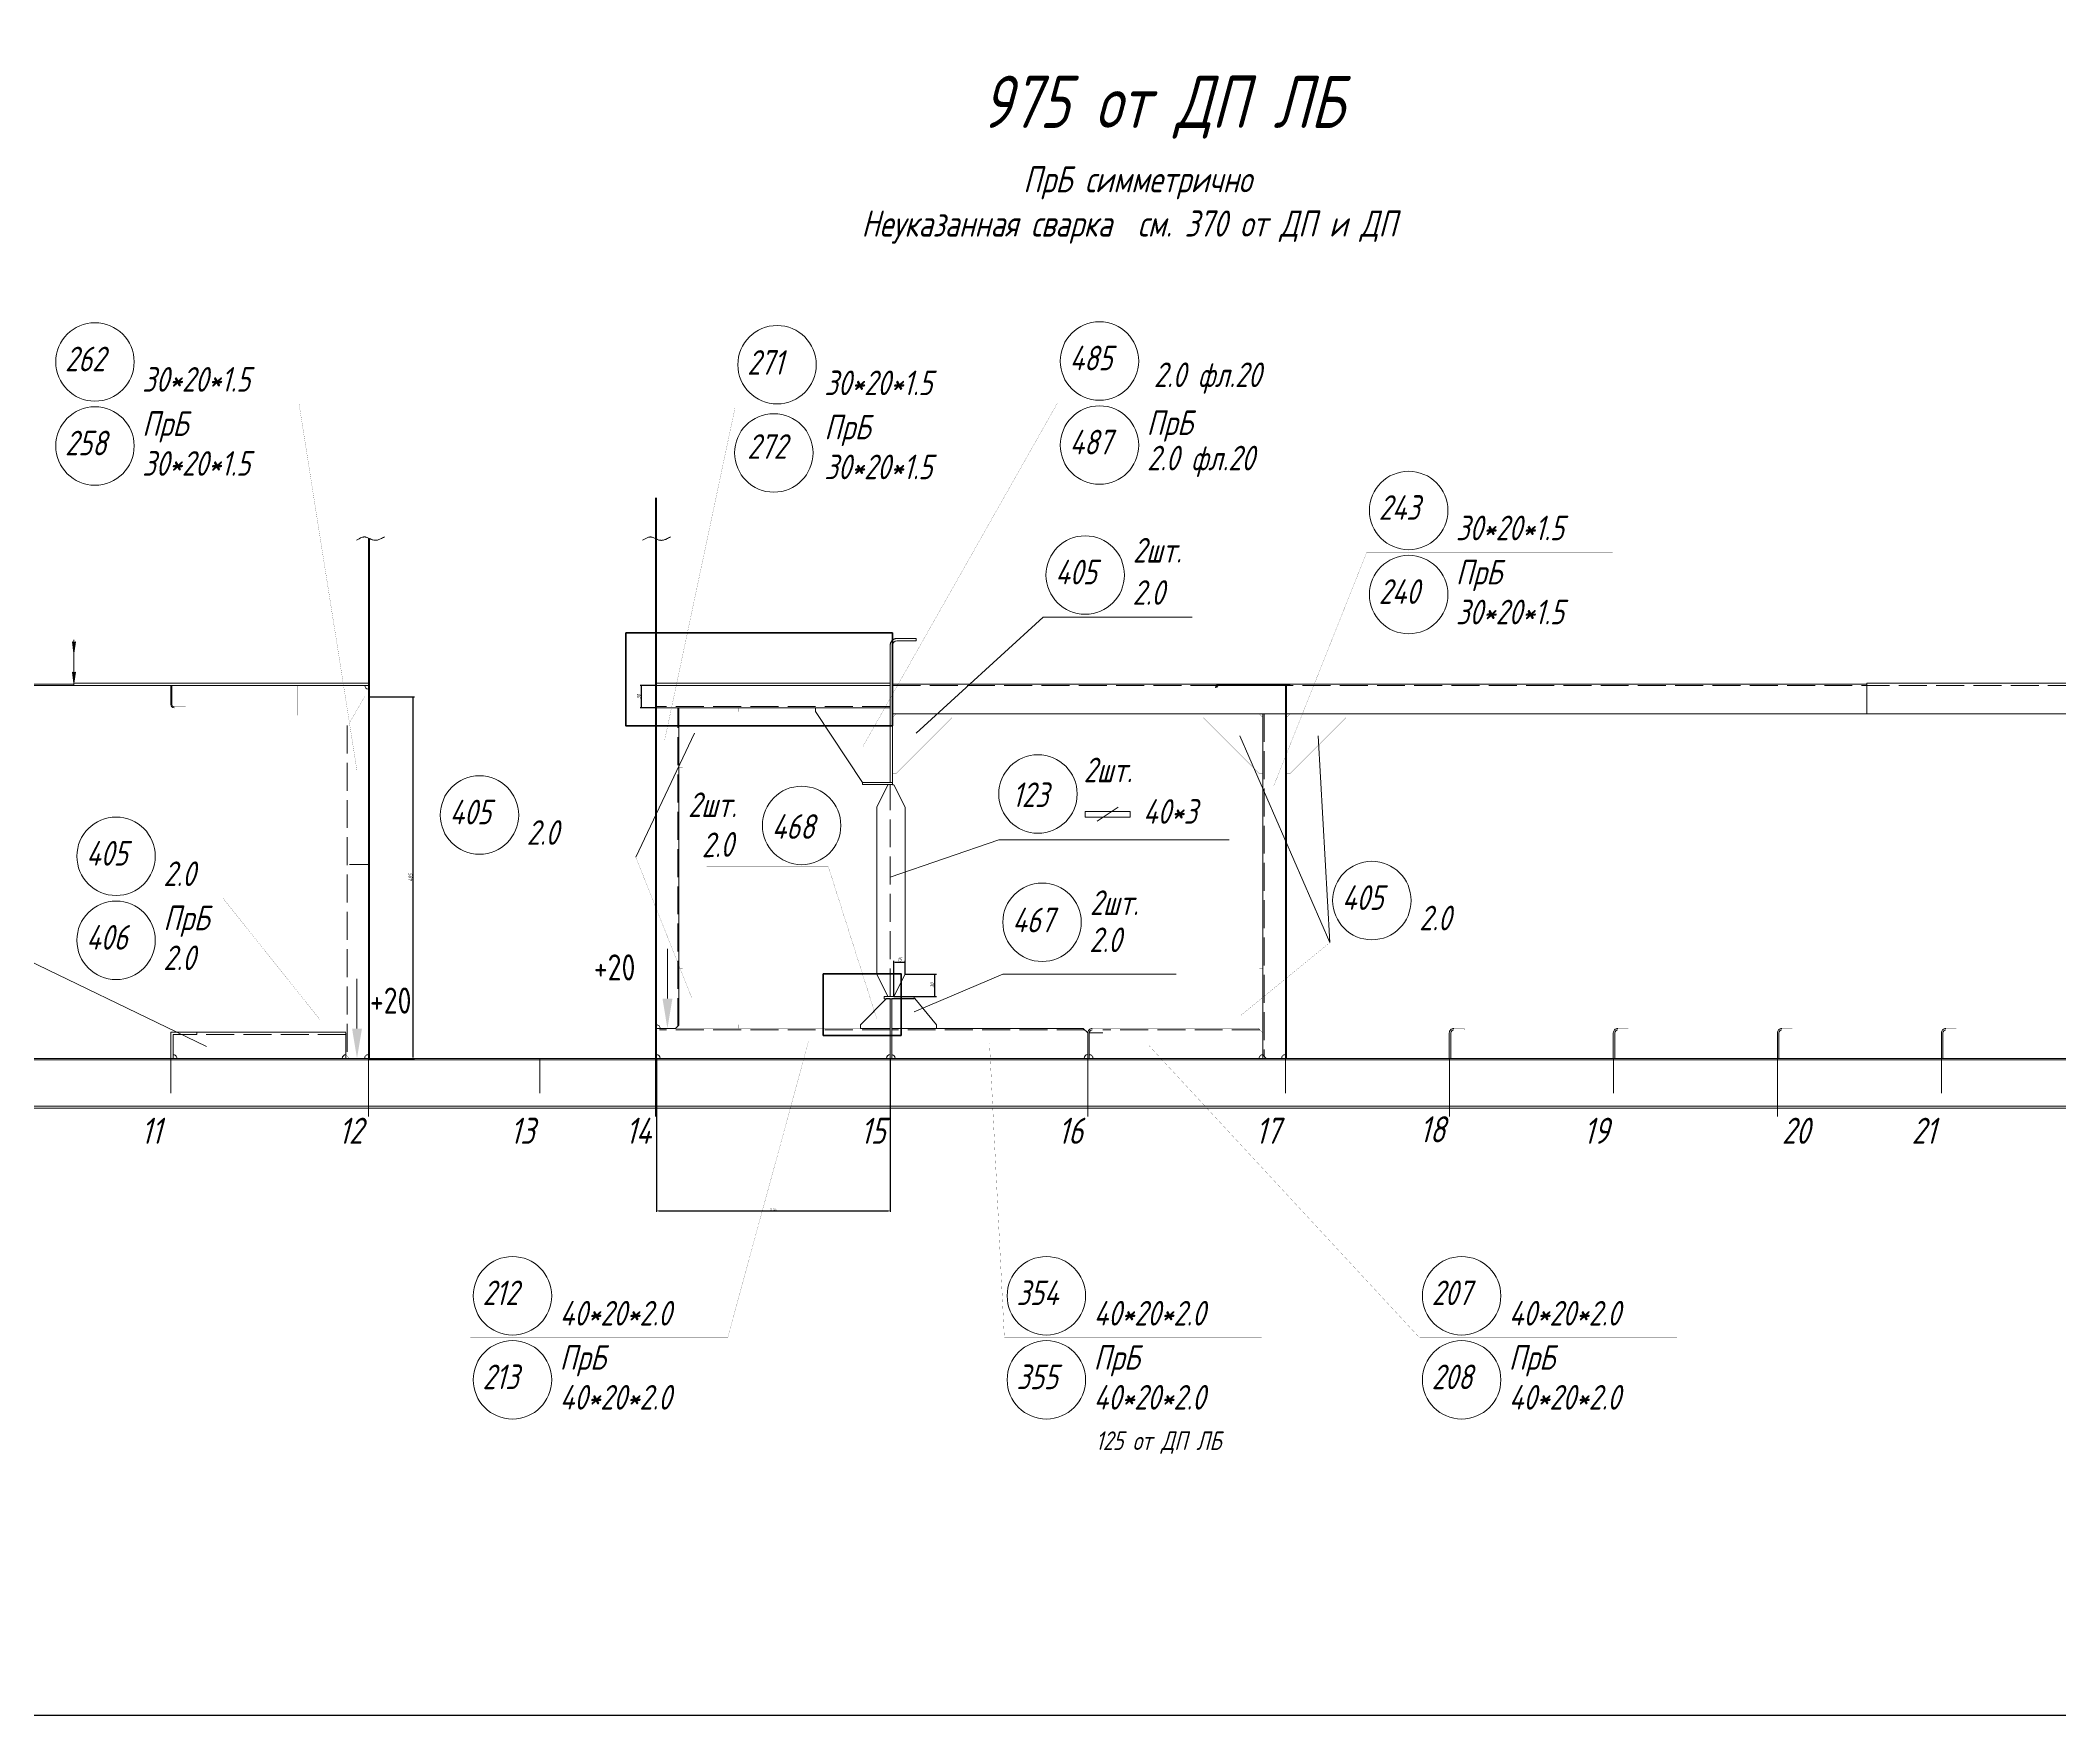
# Model space of a CAD drawing. Header units: millimetres. Extents: x 77380 to 135900, y -26587 to 17301.
# Drawn here: x 84698 to 87407, y -26587 to -24341 of the extents above; entities that cross this region are included whole.
import ezdxf

# ---------------------------------------------------------------- set-up
doc = ezdxf.new("R2010")
doc.units = ezdxf.units.MM
for name, pattern in [('K5LT32768', [0]), ('K5LT32769', [50, 37.5, -12.5]), ('K5LT32770', [0]), ('K5LT32772', [0]), ('K5LT32773', [50, 37.5, -12.5]), ('K5LT32774', [850.2, 600, -125, 0.2, -125]), ('K5LT32776', [0]), ('K5LT32777', [0]), ('K5LT32779', [0]), ('K5LT32780', [0]), ('K5LT32781', [0]), ('K5LT32790', [0]), ('K5LT32831', [0]), ('K5LT_THIN', [0])]:
    doc.linetypes.add(name, pattern=pattern)
doc.layers.add('4001', color=7, linetype='Continuous')
doc.layers.add('РАЗМЕРЫ', color=3, linetype='Continuous', lineweight=25)
doc.styles.add('KDIMTEXTSTYLE', font='GOST_AU.SHX', dxfattribs={"width": 0.96, "oblique": 15, "height": 5})
doc.styles.add('KTEXTSTYLE', font='GOST_AU.SHX', dxfattribs={"width": 0.96, "height": 5})
doc.dimstyles.new('KDIMSTYLE (1.00)', dxfattribs={"dimtxt": 5, "dimasz": 1, "dimexe": 2, "dimexo": 0, "dimgap": 1, "dimtad": 1, "dimtxsty": 'KDIMTEXTSTYLE', "dimsah": 1, "dimcen": 0, "dimdle": 1, "dimadec": 0, "dimazin": 0, "dimtfac": 0.667, "dimtmove": 0, "dimatfit": 3, "dimfxl": 1, "dimtvp": 1, "dimtolj": 1, "dimtzin": 0, "dimarcsym": 0})

# ---------------------------------------------------------------- blocks, each defined once
blk = doc.blocks.new('U31')
at = {"layer": '4001'}
for points in [[(113322.6, 17769.1), (113324.6, 17784.1), (113322.6, 17782.6), (113320.7, 17784.1)], [(113322.6, 17728.8), (113324.6, 17743.8), (113322.6, 17742.3), (113320.7, 17743.8)]]:
    blk.add_hatch(color=7, dxfattribs=at).paths.add_polyline_path(points)
at = {"layer": '4001', "color": 7, "linetype": 'K5LT_THIN', "lineweight": 18}
for p, q in [((113322.6, 17769.1), (113320.7, 17784.1)), ((113320.7, 17784.1), (113322.6, 17782.6)), ((113322.6, 17787), (113322.6, 17728.8)), ((113322.6, 17787), (113322.6, 17769.1)), ((113322.6, 17782.6), (113324.6, 17784.1)), ((113324.6, 17784.1), (113322.6, 17769.1)), ((113322.6, 17728.8), (113320.7, 17743.8)), ((113320.7, 17743.8), (113322.6, 17742.3)), ((113322.6, 17742.3), (113324.6, 17743.8)), ((113324.6, 17743.8), (113322.6, 17728.8))]:
    blk.add_line(p, q, dxfattribs=at)
blk = doc.blocks.new('U151')
blk.add_hatch(color=7).paths.add_polyline_path([(113695.8, 17265.7), (113709.1, 17265.7), (113702.4, 17225.7)])
at = {"color": 7, "linetype": 'K5LT32831', "lineweight": 9}
blk.add_line((113702.4, 17265.7), (113702.4, 17332.2), dxfattribs=at)
blk = doc.blocks.new('U152')
blk.add_hatch(color=7).paths.add_polyline_path([(114125.5, 17305.8), (114112.2, 17305.8), (114118.8, 17265.8)])
at = {"color": 7, "linetype": 'K5LT32831', "lineweight": 9}
blk.add_line((114118.8, 17305.8), (114118.8, 17372.4), dxfattribs=at)
blk = doc.blocks.new('U159')
at = {"layer": '4001', "color": 7, "linetype": 'K5LT_THIN', "lineweight": 18}
for p, q in [((113452.6, 17225.8), (113452.6, 17260.8)), ((113487.6, 17260.8), (113452.6, 17260.8)), ((113487.6, 17257.8), (113455.6, 17257.8)), ((113455.6, 17257.8), (113455.6, 17225.8)), ((113487.6, 17260.8), (113487.6, 17257.8))]:
    blk.add_line(p, q, dxfattribs=at)
blk = doc.blocks.new('U165')
at = {"color": 3, "linetype": 'K5LT32768', "lineweight": 18, "true_color": 0x00ff00}
for p, q in [((115167.6, 17225.8), (115167.6, 17259.8)), ((115169.6, 17225.8), (115169.6, 17259.8))]:
    blk.add_line(p, q, dxfattribs=at)
at = {"color": 1, "linetype": 'K5LT32772', "true_color": 0xff0000, "const_width": 0.18}
blk.add_lwpolyline([(115173.6, 17265.8), (115187.6, 17265.8), (115187.6, 17263.8), (115173.6, 17263.8)], dxfattribs=at)
at = {"color": 3, "linetype": 'K5LT32768', "lineweight": 18, "true_color": 0x00ff00}
for radius, start, end in [(6, 89.9984, 180.0016), (4, 89.9993, 179.9897)]:
    blk.add_arc((115173.6, 17259.8), radius, start, end, dxfattribs=at)
blk = doc.blocks.new('U166')
at = {"color": 3, "linetype": 'K5LT32768', "lineweight": 18, "true_color": 0x00ff00}
for p, q in [((115387.6, 17225.8), (115387.6, 17259.8)), ((115389.6, 17225.8), (115389.6, 17259.8))]:
    blk.add_line(p, q, dxfattribs=at)
at = {"color": 1, "linetype": 'K5LT32772', "true_color": 0xff0000, "const_width": 0.18}
blk.add_lwpolyline([(115393.6, 17265.8), (115407.6, 17265.8), (115407.6, 17263.8), (115393.6, 17263.8)], dxfattribs=at)
at = {"color": 3, "linetype": 'K5LT32768', "lineweight": 18, "true_color": 0x00ff00}
for radius, start, end in [(6, 89.9984, 180.0016), (4, 89.9993, 179.9897)]:
    blk.add_arc((115393.6, 17259.8), radius, start, end, dxfattribs=at)
blk = doc.blocks.new('U167')
at = {"color": 3, "linetype": 'K5LT32768', "lineweight": 18, "true_color": 0x00ff00}
for p, q in [((115607.6, 17225.8), (115607.6, 17259.8)), ((115609.6, 17225.8), (115609.6, 17259.8))]:
    blk.add_line(p, q, dxfattribs=at)
at = {"color": 1, "linetype": 'K5LT32772', "true_color": 0xff0000, "const_width": 0.18}
blk.add_lwpolyline([(115613.6, 17265.8), (115627.6, 17265.8), (115627.6, 17263.8), (115613.6, 17263.8)], dxfattribs=at)
at = {"color": 3, "linetype": 'K5LT32768', "lineweight": 18, "true_color": 0x00ff00}
for radius, start, end in [(6, 89.9984, 180.0016), (4, 89.9993, 179.9897)]:
    blk.add_arc((115613.6, 17259.8), radius, start, end, dxfattribs=at)
blk = doc.blocks.new('U168')
at = {"color": 3, "linetype": 'K5LT32768', "lineweight": 18, "true_color": 0x00ff00}
for p, q in [((115827.6, 17225.8), (115827.6, 17259.8)), ((115829.6, 17225.8), (115829.6, 17259.8))]:
    blk.add_line(p, q, dxfattribs=at)
at = {"color": 1, "linetype": 'K5LT32772', "true_color": 0xff0000, "const_width": 0.18}
blk.add_lwpolyline([(115833.6, 17265.8), (115847.6, 17265.8), (115847.6, 17263.8), (115833.6, 17263.8)], dxfattribs=at)
at = {"color": 3, "linetype": 'K5LT32768', "lineweight": 18, "true_color": 0x00ff00}
for radius, start, end in [(6, 89.9984, 180.0016), (4, 89.9993, 179.9897)]:
    blk.add_arc((115833.6, 17259.8), radius, start, end, dxfattribs=at)
blk = doc.blocks.new('U174')
at = {"layer": '4001', "color": 7, "linetype": 'K5LT_THIN', "lineweight": 18}
for p, q in [((114412.6, 17305.8), (114377.6, 17270.8)), ((114417.6, 17305.8), (114412.6, 17305.8)), ((114417.6, 17305.8), (114417.6, 17265.8)), ((114377.6, 17265.8), (114377.6, 17270.8)), ((114377.6, 17265.8), (114417.6, 17265.8))]:
    blk.add_line(p, q, dxfattribs=at)
blk = doc.blocks.new('U175')
at = {"layer": '4001', "color": 7, "linetype": 'K5LT_THIN', "lineweight": 18}
for p, q in [((114419.6, 17265.8), (114419.6, 17305.8)), ((114419.6, 17305.8), (114450.6, 17305.8)), ((114479.6, 17270.8), (114450.6, 17305.8)), ((114419.6, 17265.8), (114479.6, 17265.8)), ((114479.6, 17265.8), (114479.6, 17270.8))]:
    blk.add_line(p, q, dxfattribs=at)
blk = doc.blocks.new('U201')
at = {"layer": '4001', "color": 7, "linetype": 'K5LT_THIN', "lineweight": 18}
for p, q in [((114380.6, 17592.8), (114380.6, 17595.8)), ((114420.6, 17595.8), (114380.6, 17595.8)), ((114380.6, 17592.8), (114420.6, 17592.8)), ((114420.6, 17595.8), (114420.6, 17592.8))]:
    blk.add_line(p, q, dxfattribs=at)
blk = doc.blocks.new('*D609')
at = {"layer": 'Defpoints', "color": 0}
for p in [(85524.9, -25706), (85838.4, -25706), (85838.4, -25910.5)]:
    blk.add_point(p, dxfattribs=at)
at = {"layer": 'РАЗМЕРЫ', "color": 0, "lineweight": -2}
for p, q in [((85524.9, -25706.6), (85524.9, -25911.7)), ((85838.4, -25706.6), (85838.4, -25911.7)), ((85527.4, -25910.5), (85835.9, -25910.5))]:
    blk.add_line(p, q, dxfattribs=at)
at = {"layer": 'РАЗМЕРЫ', "color": 0}
for points in [[(85527.4, -25910), (85527.4, -25910.9), (85524.9, -25910.5)], [(85835.9, -25910.9), (85835.9, -25910), (85838.4, -25910.5)]]:
    blk.add_solid(points, dxfattribs=at)
at = {"layer": 'РАЗМЕРЫ', "color": 0, "lineweight": 100, "insert": (85681.6, -25908.6), "char_height": 2.5, "attachment_point": 5}
blk.add_mtext('313.5', dxfattribs=at)
blk = doc.blocks.new('*D671')
at = {"layer": 'Defpoints', "color": 0}
for p in [(85138.4, -25221), (85198.4, -25221), (85138.4, -25706)]:
    blk.add_point(p, dxfattribs=at)
at = {"layer": 'РАЗМЕРЫ', "color": 0, "lineweight": -2}
for p, q in [((85138.4, -25221), (85200.4, -25221)), ((85198.4, -25705), (85198.4, -25222)), ((85138.4, -25706), (85200.4, -25706))]:
    blk.add_line(p, q, dxfattribs=at)
at = {"layer": 'РАЗМЕРЫ', "color": 0}
for points in [[(85198.5, -25222), (85198.2, -25222), (85198.4, -25221)], [(85198.2, -25705), (85198.5, -25705), (85198.4, -25706)]]:
    blk.add_solid(points, dxfattribs=at)
at = {"layer": 'РАЗМЕРЫ', "color": 0, "insert": (85194.8, -25463.5), "char_height": 5, "attachment_point": 5, "rotation": 90, "style": 'KDIMTEXTSTYLE'}
blk.add_mtext('\\A1;485', dxfattribs=at)
blk = doc.blocks.new('*D683')
at = {"layer": 'Defpoints', "color": 0}
for p in [(85504.9, -25206), (85524.9, -25206), (85524.9, -25236)]:
    blk.add_point(p, dxfattribs=at)
at = {"layer": 'РАЗМЕРЫ', "color": 0, "lineweight": -2}
for p, q in [((85524.9, -25206), (85502.9, -25206)), ((85504.9, -25235), (85504.9, -25207)), ((85524.9, -25236), (85502.9, -25236))]:
    blk.add_line(p, q, dxfattribs=at)
at = {"layer": 'РАЗМЕРЫ', "color": 0}
for points in [[(85505, -25207), (85504.7, -25207), (85504.9, -25206)], [(85504.7, -25235), (85505, -25235), (85504.9, -25236)]]:
    blk.add_solid(points, dxfattribs=at)
at = {"layer": 'РАЗМЕРЫ', "color": 0, "insert": (85501.3, -25221), "char_height": 5, "attachment_point": 5, "rotation": 90, "style": 'KDIMTEXTSTYLE'}
blk.add_mtext('\\A1;30', dxfattribs=at)
blk = doc.blocks.new('*D755')
at = {"layer": 'Defpoints', "color": 0}
for p in [(85858.4, -25593), (85898.4, -25593), (85843.4, -25623)]:
    blk.add_point(p, dxfattribs=at)
at = {"layer": 'РАЗМЕРЫ', "color": 0, "lineweight": -2}
for p, q in [((85858.4, -25593), (85900.4, -25593)), ((85898.4, -25622), (85898.4, -25594)), ((85843.4, -25623), (85900.4, -25623))]:
    blk.add_line(p, q, dxfattribs=at)
at = {"layer": 'РАЗМЕРЫ', "color": 0}
for points in [[(85898.5, -25594), (85898.2, -25594), (85898.4, -25593)], [(85898.2, -25622), (85898.5, -25622), (85898.4, -25623)]]:
    blk.add_solid(points, dxfattribs=at)
at = {"layer": 'РАЗМЕРЫ', "color": 0, "insert": (85894.8, -25608), "char_height": 5, "attachment_point": 5, "rotation": 90, "style": 'KDIMTEXTSTYLE'}
blk.add_mtext('\\A1;30', dxfattribs=at)
blk = doc.blocks.new('*D757')
at = {"layer": 'Defpoints', "color": 0}
for p in [(85858.4, -25577), (85858.4, -25593), (85843.4, -25623)]:
    blk.add_point(p, dxfattribs=at)
at = {"layer": 'РАЗМЕРЫ', "color": 0, "lineweight": -2}
for p, q in [((85843.4, -25623), (85843.4, -25575)), ((85844.4, -25577), (85857.4, -25577)), ((85858.4, -25593), (85858.4, -25575))]:
    blk.add_line(p, q, dxfattribs=at)
at = {"layer": 'РАЗМЕРЫ', "color": 0}
for points in [[(85844.4, -25576.8), (85844.4, -25577.1), (85843.4, -25577)], [(85857.4, -25577.1), (85857.4, -25576.8), (85858.4, -25577)]]:
    blk.add_solid(points, dxfattribs=at)
at = {"layer": 'РАЗМЕРЫ', "color": 0, "insert": (85850.9, -25573.4), "char_height": 5, "attachment_point": 5, "style": 'KDIMTEXTSTYLE'}
blk.add_mtext('\\A1;15', dxfattribs=at)

msp = doc.modelspace()

# ---------------------------------------------------------------- linework, layer by layer
at = {"color": 3, "linetype": 'K5LT32768', "lineweight": 18, "true_color": 0x00ff00}
for p, q in [((85523.373, -25705.967), (85523.373, -24954.501)), ((85524.871, -25705.967), (85524.871, -24954.501)), ((85138.372, -25705.967), (85138.372, -25008.886)), ((85139.87, -25705.967), (85139.87, -25008.886)), ((85523.373, -25705.967), (85523.373, -25008.886)), ((85524.871, -25705.967), (85524.871, -25008.886)), ((85138.372, -25205.967), (83039.873, -25205.967)), ((85138.372, -25202.967), (84743.372, -25202.967)), ((84873.373, -25231.522), (84873.373, -25205.967)), ((84874.871, -25231.522), (84874.871, -25205.967)), ((85138.372, -25202.967), (85112.871, -25202.967)), ((85138.372, -25319.967), (85138.372, -25205.967)), ((85838.372, -25202.967), (85524.871, -25202.967)), ((85838.372, -25205.967), (85524.871, -25205.967)), ((86374.871, -25204.467), (86279.317, -25204.467)), ((86374.871, -25205.967), (86279.317, -25205.967)), ((86368.371, -25705.967), (86368.371, -25205.967)), ((86369.872, -25705.967), (86369.872, -25205.967)), ((86369.872, -25705.967), (86369.872, -25205.967)), ((85138.372, -25705.967), (85138.372, -25220.967)), ((85524.871, -25220.967), (85524.871, -25705.967)), ((86368.371, -25705.967), (86368.371, -25220.967)), ((86338.317, -25243.967), (86338.317, -25701.412)), ((85108.373, -25705.967), (85108.373, -25671.967)), ((85524.871, -25671.966), (85524.871, -25660.893)), ((85524.871, -25665.893), (85550.371, -25665.893)), ((85838.372, -25700.967), (85838.372, -25671.966)), ((86103.371, -25705.967), (86103.371, -25671.894)), ((86105.373, -25705.967), (86105.373, -25671.894)), ((86105.373, -25671.967), (86105.373, -25705.967)), ((86123.373, -25671.967), (86105.373, -25671.967)), ((86338.372, -25705.967), (86338.372, -25671.967)), ((86338.317, -25701.412), (86342.873, -25705.967)), ((86668.294, -25705.967), (84808.571, -25705.967)), ((86667.441, -25707.967), (84808.962, -25707.967)), ((84875.371, -25705.967), (85108.373, -25705.967)), ((85112.871, -25705.967), (85138.372, -25705.967)), ((85605.373, -25705.967), (85838.372, -25705.967)), ((86105.373, -25705.967), (86338.372, -25705.967)), ((86342.873, -25705.967), (86368.371, -25705.967))]:
    msp.add_line(p, q, dxfattribs=at)
at = {"color": 1, "linetype": 'K5LT32772', "lineweight": 18, "true_color": 0xff0000}
for p, q in [((86043.566, -25114.194), (85873.372, -25269.696)), ((86243.363, -25114.194), (86043.566, -25114.194)), ((85554.928, -25661.339), (85554.928, -25235.967)), ((86160.043, -25374.951), (86099.926, -25374.951)), ((86099.926, -25374.951), (86099.926, -25382.465)), ((86115.895, -25388.101), (86144.075, -25369.315)), ((86160.043, -25382.465), (86160.043, -25374.951)), ((86099.926, -25382.465), (86160.043, -25382.465)), ((85550.371, -25665.893), (85554.928, -25661.339))]:
    msp.add_line(p, q, dxfattribs=at)
at = {"color": 7, "linetype": 'K5LT_THIN', "lineweight": 18}
for p, q in [((85838.372, -25335.967), (85838.372, -25151.967)), ((85841.372, -25151.967), (85841.372, -25335.967)), ((85873.372, -25145.967), (85847.372, -25145.967)), ((83183.373, -25203.967), (84743.372, -25203.967)), ((84743.372, -25202.967), (84743.372, -25205.967)), ((85841.372, -25203.967), (87148.372, -25203.967)), ((87148.372, -25205.967), (87148.372, -25202.967)), ((87148.372, -25202.967), (87248.372, -25202.967)), ((87148.372, -25205.967), (87148.372, -25243.967)), ((87248.372, -25202.967), (87568.372, -25202.967)), ((85524.871, -25235.967), (85838.372, -25235.967)), ((85738.372, -25235.967), (85738.372, -25240.967)), ((85738.372, -25240.967), (85801.372, -25335.967)), ((85497.06, -25436.024), (85575.742, -25269.696)), ((88788.373, -25243.967), (85841.372, -25243.967)), ((86307.545, -25273.488), (86428.081, -25550.722)), ((86412.371, -25273.488), (86428.081, -25550.722)), ((85835.372, -25338.967), (85820.372, -25368.967)), ((85841.372, -25338.967), (85843.372, -25338.967)), ((85843.372, -25338.967), (85858.372, -25368.967)), ((85820.372, -25368.967), (85820.372, -25592.967)), ((85858.372, -25368.967), (85858.372, -25592.967)), ((85983.918, -25412.785), (85838.372, -25463.065)), ((85983.918, -25412.785), (86292.918, -25412.785)), ((85820.372, -25592.967), (85835.372, -25622.967)), ((85843.372, -25622.967), (85858.372, -25592.967)), ((85989.468, -25592.967), (85870.372, -25643.393)), ((85989.468, -25592.967), (86221.873, -25592.967)), ((85870.372, -25622.967), (85830.372, -25622.967)), ((85830.372, -25622.967), (85830.372, -25625.967)), ((85830.372, -25625.967), (85870.372, -25625.967)), ((85838.372, -25625.967), (85838.372, -25705.968)), ((85840.372, -25705.967), (85840.372, -25625.967)), ((85870.372, -25622.967), (85870.372, -25625.967)), ((84908.372, -25670.965), (85108.318, -25670.967)), ((83623.325, -25707.967), (84808.962, -25707.967)), ((86667.441, -25707.967), (88493.943, -25707.967)), ((84800.401, -25769.967), (83614.764, -25769.967)), ((83615.907, -25772.967), (84801.543, -25772.967))]:
    msp.add_line(p, q, dxfattribs=at)
at = {"color": 1, "linetype": 'K5LT32773', "lineweight": 18, "true_color": 0xff0000}
for p, q in [((85847.372, -25142.967), (85873.372, -25142.967)), ((85873.372, -25142.967), (85873.372, -25145.967)), ((85841.372, -25205.967), (88753.374, -25205.967)), ((85838.372, -25233.967), (85524.871, -25233.967)), ((85553.426, -25662.839), (85553.426, -25235.967)), ((85838.372, -25622.967), (85838.372, -25338.967)), ((85108.318, -25673.967), (84908.372, -25673.965))]:
    msp.add_line(p, q, dxfattribs=at)
at = {"color": 3, "linetype": 'K5LT32769', "lineweight": 18, "true_color": 0x00ff00}
for p, q in [((85109.817, -25259.529), (85109.817, -25702.912)), ((86339.818, -25243.967), (86339.818, -25702.912)), ((85838.372, -25667.893), (85528.945, -25667.893)), ((86099.297, -25667.893), (85840.372, -25667.893)), ((86334.298, -25667.894), (86123.373, -25667.894))]:
    msp.add_line(p, q, dxfattribs=at)
at = {"color": 7, "linetype": 'K5LT32780', "lineweight": 18}
msp.add_line((84265.629, -25373.443), (84921.042, -25689.965), dxfattribs=at)
at = {"color": 3, "linetype": 'K5LT32774', "lineweight": 18, "true_color": 0x00ff00}
for p, q in [((85112.871, -25445.967), (85138.372, -25445.967)), ((85523.373, -25597.867), (85523.373, -25705.967)), ((86368.371, -25597.867), (86368.371, -25705.967))]:
    msp.add_line(p, q, dxfattribs=at)
at = {"color": 1, "linetype": 'K5LT32781', "lineweight": 0, "true_color": 0xff0000}
for p, q in [((85523.373, -25665.894), (85523.373, -25784.092)), ((82038.372, -25705.967), (89652.142, -25705.967)), ((84808.571, -25705.967), (86668.294, -25705.967)), ((84873.372, -25705.967), (84873.372, -25752.842)), ((84873.372, -25705.967), (84873.372, -25752.842)), ((85138.372, -25705.967), (85138.372, -25784.092)), ((85138.372, -25705.967), (85138.372, -25784.092)), ((85368.372, -25705.967), (85368.372, -25752.842)), ((85368.372, -25705.967), (85368.372, -25752.842)), ((85523.373, -25705.968), (85523.373, -25784.093)), ((85838.372, -25705.967), (85838.372, -25752.842)), ((85838.372, -25705.967), (85838.372, -25752.842)), ((86103.372, -25705.967), (86103.372, -25784.092)), ((86103.372, -25705.967), (86103.372, -25784.092)), ((86368.372, -25705.967), (86368.372, -25752.842)), ((86588.372, -25705.967), (86588.372, -25784.092)), ((86588.372, -25705.967), (86588.372, -25784.092)), ((86808.372, -25705.967), (86808.372, -25752.842)), ((87028.372, -25705.967), (87028.372, -25784.092)), ((87248.372, -25705.967), (87248.372, -25752.842))]:
    msp.add_line(p, q, dxfattribs=at)
at = {"color": 3, "linetype": 'K5LT32777', "lineweight": 18, "true_color": 0x00ff00}
for p, q in [((86097.298, -25665.893), (85840.372, -25665.893)), ((86103.371, -25671.966), (86097.298, -25665.893)), ((86103.371, -25700.967), (86103.371, -25671.966)), ((85844.872, -25705.967), (86098.369, -25705.967))]:
    msp.add_line(p, q, dxfattribs=at)
at = {"color": 8, "linetype": 'K5LT32779', "lineweight": 18, "true_color": 0x808080}
for p, q in [((82839.613, -25769.967), (88246.369, -25769.967)), ((82839.613, -25772.967), (88247.612, -25772.967)), ((84800.401, -25769.967), (86638.644, -25769.967)), ((84801.543, -25772.967), (86640.295, -25772.967))]:
    msp.add_line(p, q, dxfattribs=at)
at = {"color": 6}
msp.add_lwpolyline([(81559.429, -6632.614), (90766.474, -6632.614), (90766.474, -26587.353), (81559.429, -26587.353)], close=True, dxfattribs=at)
at = {"color": 1, "linetype": 'K5LT32772', "true_color": 0xff0000, "const_width": 0.18}
for points in [[(84715.297, -24828.418), (85045.373, -24828.418), (85123.122, -25319.967)], [(85960.393, -24833.071), (85630.318, -24833.071), (85536.006, -25278.497)], [(86392.771, -24827.2), (86062.695, -24827.2), (85801.372, -25288.467)], [(86807.519, -25027.639), (86477.443, -25027.639), (86352.719, -25340.903)], [(85043.371, -25205.967), (85043.371, -25245.967), (85045.373, -25245.967), (85045.373, -25205.967)], [(86274.816, -25208.967), (86274.816, -25244.412), (86276.317, -25244.412), (86276.317, -25208.967)], [(85231.054, -25436.024), (85497.06, -25436.024), (85572.177, -25624.836)], [(85592.389, -25448.653), (85755.273, -25448.653), (85820.372, -25653.019)], [(84743.631, -25491.34), (84943.428, -25491.34), (85073.097, -25653.646)], [(86627.878, -25550.722), (86428.081, -25550.722), (86307.545, -25649.288)], [(86109.371, -25665.894), (86123.299, -25665.894), (86123.299, -25667.894), (86109.371, -25667.894)], [(85275.326, -26080.718), (85620.427, -26080.718), (85728.783, -25683.062)], [(86336.585, -26080.718), (85991.484, -26080.718), (85971.621, -25686.467)], [(86893.578, -26080.718), (86548.476, -26080.718), (86185.508, -25688.967)]]:
    msp.add_lwpolyline(points, dxfattribs=at)
at = {"color": 6, "linetype": 'K5LT32776', "true_color": 0xff00ff, "const_width": 0.18}
msp.add_lwpolyline([(85524.871, -25101.926), (85564.87, -25101.926), (85564.87, -25096.567), (85524.871, -25096.567)], dxfattribs=at)
at = {"color": 4, "lineweight": 100}
msp.add_lwpolyline([(85483.653, -25135.442), (85841.372, -25135.442), (85841.372, -25259.971), (85483.653, -25259.971)], close=True, dxfattribs=at)
at = {"color": 3, "linetype": 'K5LT32768', "true_color": 0x00ff00, "const_width": 0.18}
for points in [[(85523.373, -25164.701), (85139.373, -25164.701), (85139.373, -25166.916), (85523.373, -25166.916)], [(85523.373, -25197.209), (85139.373, -25197.209), (85139.373, -25194.994), (85523.373, -25194.994)], [(84877.871, -25236.021), (84893.316, -25236.021), (84893.316, -25234.521), (84877.871, -25234.521)], [(85138.372, -25220.967), (85133.373, -25220.967), (85112.871, -25256.474)], [(85112.871, -25256.474), (85108.318, -25261.029), (85108.318, -25701.412), (85112.871, -25705.967)], [(85838.372, -25665.893), (85530.944, -25665.893), (85524.871, -25671.966)], [(86338.372, -25671.967), (86332.299, -25665.894), (86123.373, -25665.894), (86123.373, -25671.967)]]:
    msp.add_lwpolyline(points, dxfattribs=at)
at = {"color": 2, "linetype": 'K5LT32770', "true_color": 0xffff00, "const_width": 0.18}
for points in [[(85559.926, -25235.998), (85634.926, -25235.998), (85634.926, -25240.997), (85559.926, -25315.997), (85554.928, -25315.997), (85554.928, -25240.997), (85559.926, -25235.998)], [(85846.371, -25243.998), (85921.371, -25243.998), (85921.371, -25248.997), (85846.371, -25323.997), (85841.372, -25323.997), (85841.372, -25248.997), (85846.371, -25243.998)], [(86333.318, -25243.967), (86258.318, -25243.967), (86258.318, -25248.967), (86333.318, -25323.967), (86338.317, -25323.967), (86338.317, -25248.967), (86333.318, -25243.967)], [(86374.871, -25243.998), (86449.871, -25243.998), (86449.871, -25248.997), (86374.871, -25323.997), (86369.872, -25323.997), (86369.872, -25248.997), (86374.871, -25243.998)], [(85103.371, -25670.967), (85028.371, -25670.967), (85028.371, -25665.967), (85103.371, -25590.967), (85108.373, -25590.967), (85108.373, -25665.967), (85103.371, -25670.967)], [(85559.926, -25665.893), (85634.926, -25665.893), (85634.926, -25660.894), (85559.926, -25585.894), (85554.928, -25585.894), (85554.928, -25660.894), (85559.926, -25665.893)], [(86333.373, -25665.967), (86258.373, -25665.967), (86258.373, -25660.967), (86333.373, -25585.967), (86338.372, -25585.967), (86338.372, -25660.967), (86333.373, -25665.967)]]:
    msp.add_lwpolyline(points, dxfattribs=at)
at = {"color": 6, "lineweight": 100}
msp.add_lwpolyline([(85748.536, -25592.594), (85853.028, -25592.594), (85853.028, -25675.117), (85748.536, -25675.117)], close=True, dxfattribs=at)
at = {"color": 8, "linetype": 'K5LT32790', "true_color": 0x808080, "const_width": 0.18}
msp.add_lwpolyline([(85148.101, -26330.932), (85148.101, -26333.932)], dxfattribs=at)
at = {"color": 1, "linetype": 'K5LT32772', "lineweight": 18, "true_color": 0xff0000}
for centre in [(84771.657, -24772.058), (85686.6, -24775.815), (86119.055, -24770.84), (84771.657, -24884.777), (86119.055, -24883.56), (85682.259, -24894.071), (86533.803, -24971.279), (86099.926, -25057.834), (86533.803, -25083.999), (86036.521, -25351.467), (85287.414, -25379.664), (85719.522, -25393.651), (84799.991, -25434.98), (86484.441, -25494.361), (86042.071, -25523.532), (84799.991, -25547.701), (85331.686, -26024.359), (86047.844, -26024.359), (86604.837, -26024.359), (85331.686, -26137.078), (86047.844, -26137.078), (86604.837, -26137.078)]:
    msp.add_circle(centre, 52.603, dxfattribs=at)
at = {"color": 1, "linetype": 'K5LT32773', "lineweight": 18, "true_color": 0xff0000}
msp.add_arc((85847.372, -25151.967), 9, 90, 180, dxfattribs=at)
at = {"color": 7, "linetype": 'K5LT_THIN', "lineweight": 18}
msp.add_arc((85847.372, -25151.967), 6, 90, 180, dxfattribs=at)
at = {"color": 3, "linetype": 'K5LT32768', "lineweight": 18, "true_color": 0x00ff00}
for centre, radius, start, end in [((85138.457, -25206.051), 4.917, 179.019562, 269.006439), ((86279.317, -25208.968), 4.501, 89.995514, 179.985062), ((86279.317, -25208.967), 3, 89.998352, 180.001648), ((84877.871, -25231.523), 4.498, 179.981766, 269.99881), ((84877.871, -25231.522), 3, 179.998352, 270.001648), ((85524.871, -25665.892), 4.999, 359.987549, 89.994965), ((86109.371, -25671.894), 6, 89.998352, 180.001648), ((86109.371, -25671.892), 3.998, 90.005737, 180.027054), ((85138.372, -25705.966), 4.999, 90.005035, 180.012451), ((85524.871, -25705.968), 5.002, 0.017394, 90.000084), ((85838.372, -25705.968), 5.002, 89.999916, 179.982605), ((86105.373, -25705.966), 4.999, 359.987549, 89.994965), ((86338.372, -25705.966), 4.999, 90.005035, 180.012451), ((86368.371, -25705.966), 4.999, 90.005035, 180.012451)]:
    msp.add_arc(centre, radius, start, end, dxfattribs=at)
at = {"color": 8, "linetype": 'K5LT32779', "lineweight": 18, "true_color": 0x808080}
for centre, radius, start, end in [((84876.372, -25705.965), 4.999, 359.987549, 89.994965), ((85108.373, -25705.968), 5.002, 89.999916, 179.982605)]:
    msp.add_arc(centre, radius, start, end, dxfattribs=at)
at = {"color": 3, "linetype": 'K5LT32777', "lineweight": 18, "true_color": 0x00ff00}
for centre, start, end in [((85839.87, -25705.968), 0.017394, 84.241323), ((86103.371, -25705.968), 89.999916, 179.982605)]:
    msp.add_arc(centre, 5.002, start, end, dxfattribs=at)
at = {"color": 7, "linetype": 'K5LT32780', "lineweight": 18}
for points in [[(85122.384, -25011.114), (85124.665, -25009.772), (85127.448, -25007.958), (85130.974, -25006.966), (85132.291, -25006.771), (85133.412, -25006.743), (85134.475, -25006.851), (85135.618, -25007.102), (85137.024, -25007.562), (85138.886, -25008.357), (85141.082, -25009.431), (85143.37, -25010.454), (85145.307, -25011.056), (85146.826, -25011.265), (85148.082, -25011.287), (85149.402, -25011.166), (85150.902, -25010.867), (85152.703, -25010.316), (85155.875, -25009.007), (85158.347, -25007.617), (85160.131, -25006.628)], [(85506.018, -25011.166), (85508.299, -25009.824), (85511.083, -25008.01), (85514.609, -25007.019), (85515.926, -25006.824), (85517.047, -25006.796), (85518.11, -25006.904), (85519.252, -25007.155), (85520.659, -25007.614), (85522.52, -25008.409), (85524.717, -25009.484), (85527.005, -25010.507), (85528.942, -25011.108), (85530.461, -25011.318), (85531.716, -25011.339), (85533.036, -25011.218), (85534.537, -25010.919), (85536.338, -25010.368), (85539.51, -25009.06), (85541.981, -25007.67), (85543.766, -25006.68)]]:
    msp.add_open_spline(points, degree=3, knots=[0, 0, 0, 0, 3.97393647, 4.78669493, 5.4075024, 5.9404964, 6.44259612, 6.98562283, 7.66889167, 8.62974461, 9.97956407, 11.28900754, 12.33652923, 12.96858194, 13.55251157, 14.19178056, 14.92754347, 15.81338849, 16.9759929, 20, 20, 20, 20], dxfattribs=at)

# ---------------------------------------------------------------- block references
for name in ['U31', 'U201', 'U152', 'U151', 'U174', 'U175', 'U159', 'U165', 'U166', 'U167', 'U168']:
    msp.add_blockref(name, (-28579.271, -42931.729))

# ---------------------------------------------------------------- texts
at = {"color": 7, "style": 'KTEXTSTYLE', "oblique": 15, "width": 0.965}
msp.add_text('125 от ДП ЛБ', height=25, dxfattribs=at).set_placement((86113.881, -26231.187))
at = {"color": 7, "char_height": 2.5, "attachment_point": 1, "style": 'KTEXTSTYLE'}
for s, insert in [('\\H3.5;\\W0.965;\\Q15;\\Q15;\\H70.00;975 от ДП ЛБ', (85960.424, -24388.215)), ('\\H3.5;\\W0.965;\\Q15;\\Q15;\\H35.00;ПрБ симметрично', (86016.762, -24509.622)), ('\\H3.5;\\W0.965;\\Q15;\\Q15;\\H35.00;Неуказанная сварка  см. 370 от ДП и ДП', (85799.862, -24568.98)), ('\\H3.5;\\W0.965;\\Q15;\\Q15;\\H33.00;{\\c255;262}', (84731.521, -24751.582)), ('\\H3.5;\\W0.965;\\Q15;\\Q15;\\H33.00;{\\c255;485}', (86078.92, -24750.365)), ('\\H3.5;\\W0.965;\\Q15;\\Q15;\\H33.00;{\\c255;30*20*1.5}', (84835.062, -24778.979)), ('\\H3.5;\\W0.965;\\Q15;\\Q15;\\H33.00;{\\c255;271}', (85646.542, -24756.235)), ('\\H3.5;\\W0.965;\\Q15;\\Q15;\\H33.00;{\\c255;2.0 фл.20}', (86191.906, -24772.799)), ('\\H3.5;\\W0.965;\\Q15;\\Q15;\\H33.00;{\\c255;30*20*1.5}', (85750.083, -24783.632)), ('\\H3.5;\\W0.965;\\Q15;\\Q15;\\H33.00;{\\c16711935;ПрБ}', (86182.461, -24837.039)), ('\\H3.5;\\W0.965;\\Q15;\\Q15;\\H33.00;{\\c16711935;ПрБ}', (84835.062, -24838.256)), ('\\H3.5;\\W0.965;\\Q15;\\Q15;\\H33.00;{\\c16711935;ПрБ}', (85750.083, -24842.909)), ('\\H3.5;\\W0.965;\\Q15;\\Q15;\\H33.00;{\\c255;487}', (86078.92, -24863.084)), ('\\H3.5;\\W0.965;\\Q15;\\Q15;\\H33.00;{\\c255;258}', (84731.521, -24864.302)), ('\\H3.5;\\W0.965;\\Q15;\\Q15;\\H33.00;{\\c255;272}', (85646.542, -24868.955)), ('\\H3.5;\\W0.965;\\Q15;\\Q15;\\H33.00;{\\c255;2.0 фл.20}', (86182.906, -24884.452)), ('\\H3.5;\\W0.965;\\Q15;\\Q15;\\H33.00;{\\c255;30*20*1.5}', (84835.062, -24891.699)), ('\\H3.5;\\W0.965;\\Q15;\\Q15;\\H33.00;{\\c255;30*20*1.5}', (85750.083, -24896.352)), ('\\H3.5;\\W0.965;\\Q15;\\Q15;\\H33.00;{\\c255;243}', (86493.667, -24950.804)), ('\\H3.5;\\W0.965;\\Q15;\\Q15;\\H33.00;{\\c255;30*20*1.5}', (86597.208, -24978.201)), ('\\H3.5;\\W0.965;\\Q15;\\Q15;\\H33.00;2шт.', (86163.829, -25008.059)), ('\\H3.5;\\W0.965;\\Q15;\\Q15;\\H33.00;{\\c255;405}', (86059.79, -25037.358)), ('\\H3.5;\\W0.965;\\Q15;\\Q15;\\H33.00;{\\c16711935;ПрБ}', (86597.208, -25037.478)), ('\\H3.5;\\W0.965;\\Q15;\\Q15;\\H33.00;{\\c255;2.0}', (86163.331, -25064.756)), ('\\H3.5;\\W0.965;\\Q15;\\Q15;\\H33.00;{\\c255;240}', (86493.667, -25063.523)), ('\\H3.5;\\W0.965;\\Q15;\\Q15;\\H33.00;{\\c255;30*20*1.5}', (86597.208, -25090.92)), ('\\H3.5;\\W0.965;\\Q15;\\Q15;\\H33.00;2шт.', (86097.677, -25302.698)), ('\\H3.5;\\W0.965;\\Q15;\\Q15;\\H33.00;2шт.', (85567.11, -25349.387)), ('\\H3.5;\\W0.965;\\Q15;\\Q15;\\H33.00;{\\c255;123}', (86002.013, -25335.967)), ('\\H3.5;\\W0.965;\\Q15;\\Q15;\\H33.00;{\\c255;405}', (85247.278, -25359.189)), ('\\H3.5;\\W0.965;\\Q15;\\Q15;\\H33.00;{\\c255;468}', (85679.464, -25378.61)), ('\\H3.5;\\W0.965;\\Q15;\\Q15;\\H33.00;{\\c255;40*3}', (86177.543, -25358.389)), ('\\H3.5;\\W0.965;\\Q15;\\Q15;\\H33.00;{\\c255;2.0}', (85350.819, -25386.586)), ('\\H3.5;\\W0.965;\\Q15;\\Q15;\\H33.00;{\\c255;405}', (84759.855, -25414.505)), ('\\H3.5;\\W0.965;\\Q15;\\Q15;\\H33.00;{\\c255;2.0}', (84863.396, -25441.902)), ('\\H3.5;\\W0.965;\\Q15;\\Q15;\\H33.00;2шт.', (86106.11, -25480.698)), ('\\H3.5;\\W0.965;\\Q15;\\Q15;\\H33.00;{\\c255;405}', (86444.305, -25473.886)), ('\\H3.5;\\W0.965;\\Q15;\\Q15;\\H33.00;{\\c16711935;ПрБ}', (84863.396, -25501.179)), ('\\H3.5;\\W0.965;\\Q15;\\Q15;\\H33.00;{\\c255;467}', (86002.013, -25503.952)), ('\\H3.5;\\W0.965;\\Q15;\\Q15;\\H33.00;{\\c255;2.0}', (86547.846, -25501.283)), ('\\H3.5;\\W0.965;\\Q15;\\Q15;\\H33.00;{\\c255;406}', (84759.855, -25527.225)), ('\\H3.5;\\W0.965;\\Q15;\\Q15;\\H33.00;{\\c255;2.0}', (86105.475, -25530.454)), ('\\H3.5;\\W0.965;\\Q15;\\Q15;\\H33.00;{\\c255;2.0}', (84863.396, -25554.623)), ('\\H3.5;\\W0.965;\\Q15;\\Q0;\\H35.00;+20', (85440.824, -25566.536)), ('\\H3.5;\\W0.965;\\Q15;\\Q0;\\H35.00;+20', (85140.457, -25610.991)), ('\\H3.5;\\W0.965;\\Q15;\\Q15;\\H33.00;{\\c255;212}', (85291.55, -26003.883)), ('\\H3.5;\\W0.965;\\Q15;\\Q15;\\H33.00;{\\c255;354}', (86007.708, -26003.883)), ('\\H3.5;\\W0.965;\\Q15;\\Q15;\\H33.00;{\\c255;207}', (86564.701, -26003.883)), ('\\H3.5;\\W0.965;\\Q15;\\Q15;\\H33.00;{\\c255;40*20*2.0}', (85395.091, -26031.28)), ('\\H3.5;\\W0.965;\\Q15;\\Q15;\\H33.00;{\\c255;40*20*2.0}', (86111.249, -26031.28)), ('\\H3.5;\\W0.965;\\Q15;\\Q15;\\H33.00;{\\c255;40*20*2.0}', (86668.242, -26031.28)), ('\\H3.5;\\W0.965;\\Q15;\\Q15;\\H33.00;{\\c16711935;ПрБ}', (85395.091, -26090.557)), ('\\H3.5;\\W0.965;\\Q15;\\Q15;\\H33.00;{\\c16711935;ПрБ}', (86111.249, -26090.557)), ('\\H3.5;\\W0.965;\\Q15;\\Q15;\\H33.00;{\\c16711935;ПрБ}', (86668.242, -26090.557)), ('\\H3.5;\\W0.965;\\Q15;\\Q15;\\H33.00;{\\c255;213}', (85291.55, -26116.603)), ('\\H3.5;\\W0.965;\\Q15;\\Q15;\\H33.00;{\\c255;355}', (86007.708, -26116.603)), ('\\H3.5;\\W0.965;\\Q15;\\Q15;\\H33.00;{\\c255;208}', (86564.701, -26116.603)), ('\\H3.5;\\W0.965;\\Q15;\\Q15;\\H33.00;{\\c255;40*20*2.0}', (85395.091, -26144)), ('\\H3.5;\\W0.965;\\Q15;\\Q15;\\H33.00;{\\c255;40*20*2.0}', (86111.249, -26144)), ('\\H3.5;\\W0.965;\\Q15;\\Q15;\\H33.00;{\\c255;40*20*2.0}', (86668.242, -26144))]:
    msp.add_mtext(s, dxfattribs=dict(at, insert=insert))
for s, insert, rotation in [('\\H3.5;\\W0.965;\\Q15;\\Q15;\\H33.00;{\\c255;2.0}', (85584.9, -25403.43), 1.239271), ('\\H3.5;\\W0.965;\\Q15;\\Q15;\\H35.00;{\\c255;18}', (86548.476, -25783.603), 359.999999), ('\\H3.5;\\W0.965;\\Q15;\\Q15;\\H35.00;{\\c255;11}', (84833.476, -25785.603), 359.999999), ('\\H3.5;\\W0.965;\\Q15;\\Q15;\\H35.00;{\\c255;12}', (85098.476, -25785.603), 359.999999), ('\\H3.5;\\W0.965;\\Q15;\\Q15;\\H35.00;{\\c255;13}', (85328.477, -25785.603), 359.999999), ('\\H3.5;\\W0.965;\\Q15;\\Q15;\\H35.00;{\\c255;14}', (85483.478, -25785.603), 359.999999), ('\\H3.5;\\W0.965;\\Q15;\\Q15;\\H35.00;{\\c255;15}', (85798.476, -25785.603), 359.999999), ('\\H3.5;\\W0.965;\\Q15;\\Q15;\\H35.00;{\\c255;16}', (86063.476, -25785.603), 359.999999), ('\\H3.5;\\W0.965;\\Q15;\\Q15;\\H35.00;{\\c255;17}', (86328.476, -25785.603), 359.999999), ('\\H3.5;\\W0.965;\\Q15;\\Q15;\\H35.00;{\\c255;19}', (86768.476, -25785.603), 359.999999), ('\\H3.5;\\W0.965;\\Q15;\\Q15;\\H35.00;{\\c255;20}', (87034.372, -25785.603), 359.999999), ('\\H3.5;\\W0.965;\\Q15;\\Q15;\\H35.00;{\\c255;21}', (87208.476, -25785.603), 359.999999)]:
    msp.add_mtext(s, dxfattribs=dict(at, insert=insert, rotation=rotation))

# ---------------------------------------------------------------- dimensions: what is measured, and where the dimension line sits
at = {"layer": 'РАЗМЕРЫ'}
for base, p1, p2, picture, middle in [((85504.871, -25205.967), (85524.871, -25235.967), (85524.871, -25205.967), '*D683', (85501.267, -25220.967)), ((85198.372, -25220.967), (85138.372, -25705.967), (85138.372, -25220.967), '*D671', (85194.768, -25463.467)), ((85898.372, -25592.967), (85843.372, -25622.967), (85858.372, -25592.967), '*D755', (85894.768, -25607.967))]:
    dim = msp.add_linear_dim(base=base, p1=p1, p2=p2, angle=90, dimstyle='KDIMSTYLE (1.00)', override={"dimlfac": 1, "dimtxsty": 'KDIMTEXTSTYLE', "dimsah": 1, "dimtolj": 1}, dxfattribs=at)
    dim.commit()
    dim.dimension.update_dxf_attribs({"geometry": picture, "text_midpoint": middle})
dim = msp.add_linear_dim(base=(85858.372, -25576.976), p1=(85843.372, -25622.967), p2=(85858.372, -25592.967), dimstyle='KDIMSTYLE (1.00)', override={"dimlfac": 1, "dimtxsty": 'KDIMTEXTSTYLE', "dimsah": 1, "dimtolj": 1}, dxfattribs=at)
dim.commit()
dim.dimension.update_dxf_attribs({"geometry": '*D757', "text_midpoint": (85850.872, -25573.373)})
at = {"layer": 'РАЗМЕРЫ', "color": 2, "lineweight": 100}
dim = msp.add_linear_dim(base=(85838.372, -25910.457), p1=(85524.871, -25705.967), p2=(85838.372, -25705.968), dimstyle='KDIMSTYLE (1.00)', override={"dimscale": 1, "dimtxt": 2.5, "dimasz": 2.5, "dimexe": 1.25, "dimexo": 0.625, "dimgap": 0.625, "dimlunit": 6, "dimtxsty": 'Standard', "dimsah": 0, "dimcen": 2.5, "dimdle": 0, "dimtfac": 1, "dimtvp": 0, "dimtolj": 0, "dimtzin": 8}, dxfattribs=at)
dim.commit()
dim.dimension.update_dxf_attribs({"geometry": '*D609', "text_midpoint": (85681.621, -25908.582)})

doc.saveas('drawing.dxf')
